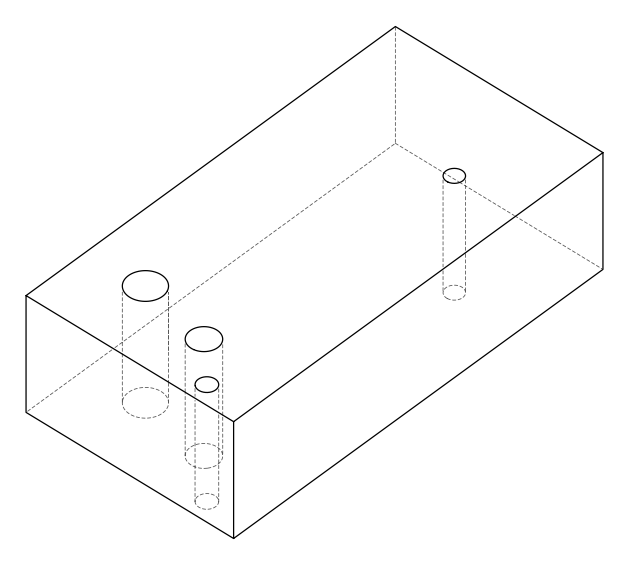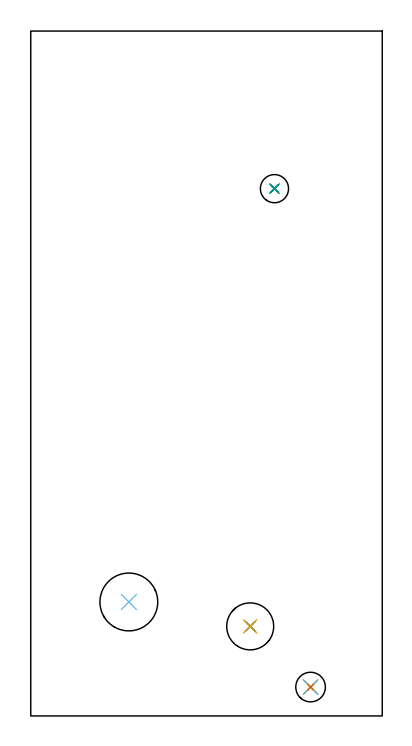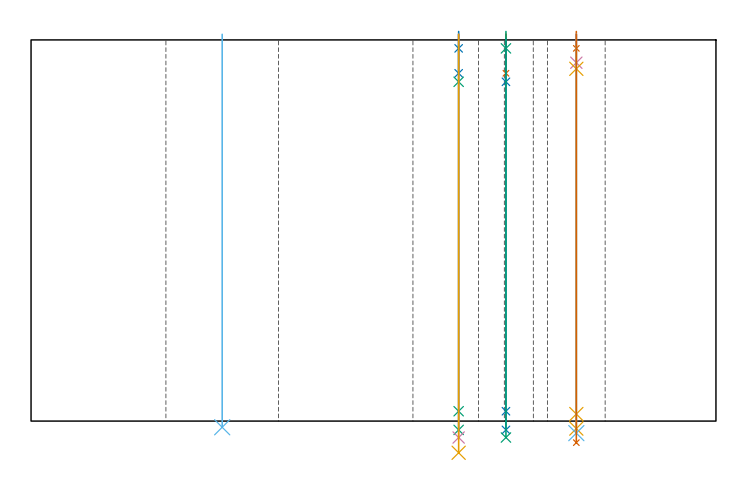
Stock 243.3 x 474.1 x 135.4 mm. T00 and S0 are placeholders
(PLAN: 15 operations, 12 tool changes, 5.6 min)
(1 SPOT_DRILL | STEP1HOLE | NXT0321_9005460120000 | 0.05 min | 182 mm3)
(2 SPOT_DRILL_1 | STEP1HOLE_1 | NXT0321_9005460120000 | 0.05 min | 182 mm3)
(3 SPOT_DRILL_2 | STEP1HOLE_3 | NXT0321_9005460120000 | 0.05 min | 182 mm3)
(4 DRILL_BLIND_HOLE_INTO_CENTER | STEP1HOLE | UGT0301_178 | 0.04 min | 105 mm3)
(5 GUN_DRILL_THROUGH_HOLE | STEP1HOLE | UGT0307_001 | 0.6 min | 2470 mm3)
(6 SPADE_DRILL_TO_ENLARGE_THROUGH_HOLE | STEP1HOLE | UGT0306_003 | 0.57 min | 13788 mm3)
(7 DRILL_TO_ENLARGE_THROUGH_HOLE | STEP1HOLE | UGT0301_050 | 0.58 min | 28068 mm3)
(8 DRILL_BLIND_HOLE_INTO_CENTER_1 | STEP1HOLE_1 | UGT0301_198 | 0.06 min | 399 mm3)
(9 GUN_DRILL_THROUGH_HOLE_1 | STEP1HOLE_1 | UGT0307_003 | 0.63 min | 4747 mm3)
(10 SPADE_DRILL_TO_ENLARGE_THROUGH_HOLE_1 | STEP1HOLE_1 | UGT0306_010 | 0.57 min | 35032 mm3)
(11 DRILL_TO_ENLARGE_THROUGH_HOLE_1 | STEP1HOLE_1 | UGT0301_001 | 0.6 min | 71869 mm3)
(12 INDEXABLE_INSERT_DRILL_THROUGH_HOLE_FROM_SOLID | STEP1HOLE_2 | NXT0302_035 | 0.56 min | 170046 mm3)
(13 DRILL_BLIND_HOLE_INTO_CENTER_2 | STEP1HOLE_3 | UGT0301_198 | 0.06 min | 388 mm3)
(14 GUN_DRILL_THROUGH_HOLE_2 | STEP1HOLE_3 | UGT0307_003 | 0.65 min | 4761 mm3)
(15 SPADE_DRILL_TO_ENLARGE_THROUGH_HOLE_2 | STEP1HOLE_3 | UGT0306_010 | 0.57 min | 35008 mm3)
(TOOL NXT0321_9005460120000 | NC Spot Drill, 142deg, 12mm, Carbide, Uncoated | D12 PA142 FL30 Z2)
(TOOL UGT0301_178 | Twist Drill 5.4 mm | D5.4 PA118 FL55 Z2)
(TOOL UGT0307_001 | Gun Drill 5 mm | D5 PA130 FL24 Z1)
(TOOL UGT0306_003 | Spade Drill 12.5mm | D12.5 PA132 FL10 Z2)
(TOOL UGT0301_050 | Twist Drill 20.5 mm | D20.5 PA118 FL145 Z2)
(TOOL UGT0301_198 | Twist Drill 7.9 mm | D7.9 PA118 FL73 Z2)
(TOOL UGT0307_003 | Gun Drill 7 mm | D7 PA130 FL24 Z1)
(TOOL UGT0306_010 | Spade Drill 19.5mm | D19.5 PA132 FL10 Z2)
(TOOL UGT0301_001 | Twist Drill 32.5 mm | D32.5 PA118 FL185 Z2)
(TOOL NXT0302_035 | Index. Insert Drill 40mm [880-D4000L40-05] | D40 PA176 FL200 Z2)
(OP 1 SPOT_DRILL)
G17 G21 G94 G90
T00 M6
G54
G17 G0 G90 X193.7 Y20. S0 M3
G43 Z145.4 H0
G94 G81 G98 Z132.4 F250. R138.4
G80
M5
M2
(OP 2 SPOT_DRILL_1)
G17 G21 G94 G90
T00 M6
G54
G17 G0 G90 X151.9 Y62. S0 M3
G43 Z145.4 H0
G94 G81 G98 Z132.4 F250. R138.4
G80
M5
M2
(OP 3 SPOT_DRILL_2)
G17 G21 G94 G90
T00 M6
G54
G17 G0 G90 X168.7 Y365. S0 M3
G43 Z145.4 H0
G94 G81 G98 Z132.4 F250. R138.4
G80
M5
M2
(OP 4 DRILL_BLIND_HOLE_INTO_CENTER)
G17 G21 G94 G90
T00 M6
G54
G17 G0 G90 X193.7 Y20. S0 M3
G43 Z145.4 H0
G94 G81 G98 Z127.3 F250. R137.4
G80
M5
M2
(OP 5 GUN_DRILL_THROUGH_HOLE)
G17 G21 G94 G90
T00 M6
G54
G17 G0 G90 X193.7 Y20. M8
G43 Z145.4 H0
Z133.722
S716 M3
G94 G1 Z125.136 F125. M26
G4 X.084
Z2.5 F250.
G4 X.084
Z-2.666 F125.
G4 X.084
M5
M9
G0 Z133.722
Z145.4
M2
(OP 6 SPADE_DRILL_TO_ENLARGE_THROUGH_HOLE)
G17 G21 G94 G90
T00 M6
G54
G17 G0 G90 X193.7 Y20. S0 M3
G43 Z145.4 H0
G94 G73 G98 Z-4.283 F250. Q11.64 R137.4
G80
M5
M2
(OP 7 DRILL_TO_ENLARGE_THROUGH_HOLE)
G17 G21 G94 G90
T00 M6
G54
G17 G0 G90 X193.7 Y20. S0 M3
G43 Z145.4 H0
G94 G73 G98 Z-7.659 F250. Q20.437 R137.4
G80
M5
M2
(OP 8 DRILL_BLIND_HOLE_INTO_CENTER_1)
G17 G21 G94 G90
T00 M6
G54
G17 G0 G90 X151.9 Y62. S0 M3
G43 Z145.4 H0
G94 G81 G98 Z123.55 F250. R137.4
G80
M5
M2
(OP 9 GUN_DRILL_THROUGH_HOLE_1)
G17 G21 G94 G90
T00 M6
G54
G17 G0 G90 X151.9 Y62. M8
G43 Z145.4 H0
Z133.453
S716 M3
G94 G1 Z120.521 F125. M26
G4 X.084
Z3.5 F250.
G4 X.084
Z-3.132 F125.
G4 X.084
M5
M9
G0 Z133.453
Z145.4
M2
(OP 10 SPADE_DRILL_TO_ENLARGE_THROUGH_HOLE_1)
G17 G21 G94 G90
T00 M6
G54
G17 G0 G90 X151.9 Y62. S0 M3
G43 Z145.4 H0
G94 G73 G98 Z-5.841 F250. Q17.655 R137.4
G80
M5
M2
(OP 11 DRILL_TO_ENLARGE_THROUGH_HOLE_1)
G17 G21 G94 G90
T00 M6
G54
G17 G0 G90 X151.9 Y62. S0 M3
G43 Z145.4 H0
G94 G73 G98 Z-11.264 F250. Q29.333 R137.4
G80
M5
M2
(OP 12 INDEXABLE_INSERT_DRILL_THROUGH_HOLE_FROM_SOLID)
G17 G21 G94 G90
T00 M6
G54
G17 G0 G90 X67.9 Y78.9 S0 M3
G43 Z145.4 H1
G94 G81 G98 Z-2.198 F250. R137.4
G80
M5
M2
(OP 13 DRILL_BLIND_HOLE_INTO_CENTER_2)
G17 G21 G94 G90
T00 M6
G54
G17 G0 G90 X168.7 Y365. S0 M3
G43 Z145.4 H0
G94 G81 G98 Z123.55 F250. R137.4
G80
M5
M2
(OP 14 GUN_DRILL_THROUGH_HOLE_2)
G17 G21 G94 G90
T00 M6
G54
G17 G0 G90 X168.7 Y365. M8
G43 Z145.4 H0
Z135.943
S716 M3
G94 G1 Z120.521 F125. M26
G4 X.084
Z3.5 F250.
G4 X.084
Z-3.132 F125.
G4 X.084
M5
M9
G0 Z135.943
Z145.4
M2
(OP 15 SPADE_DRILL_TO_ENLARGE_THROUGH_HOLE_2)
G17 G21 G94 G90
T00 M6
G54
G17 G0 G90 X168.7 Y365. S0 M3
G43 Z145.4 H0
G94 G73 G98 Z-5.841 F250. Q17.655 R137.4
G80
M5
M2
